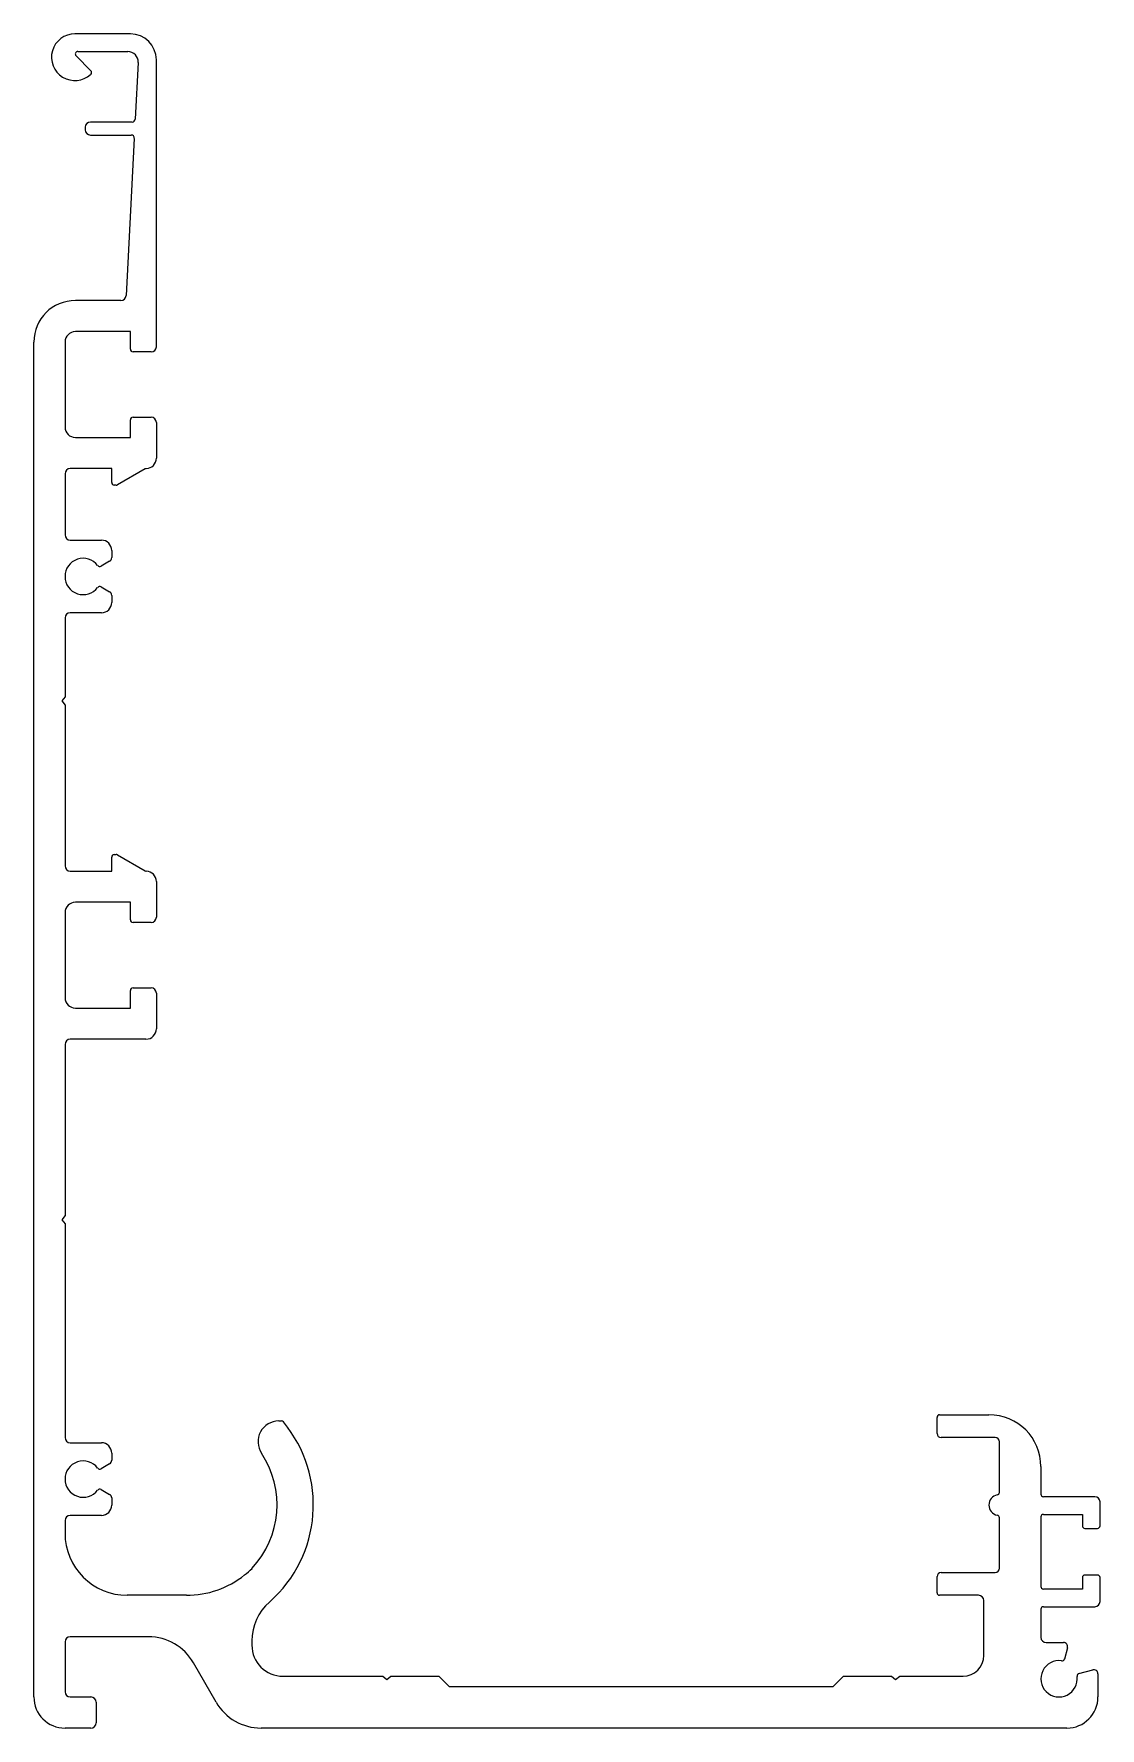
# Model space of a CAD drawing. Extents: x 2606 to 2709, y 1494 to 1657.
import ezdxf

# ---------------------------------------------------------------- set-up
doc = ezdxf.new("R2010")
doc.units = 0
doc.layers.get('0').update_dxf_attribs({"linetype": 'CONTINUOUS'})

msp = doc.modelspace()

# ---------------------------------------------------------------- linework, layer by layer
for p, q in [((2615.46, 1657.43), (2610.11, 1657.43)), ((2611.64, 1653.88), (2610.22, 1655.3)), ((2610.4, 1655.73), (2615.21, 1655.73)), ((2616.21, 1654.68), (2615.92, 1649.21)), ((2617.96, 1627.28), (2617.96, 1654.93)), ((2611.11, 1648.43), (2611.11, 1648.18)), ((2615.63, 1648.93), (2611.61, 1648.93)), ((2611.61, 1647.68), (2615.53, 1647.68)), ((2615.83, 1647.36), (2615.04, 1632.2)), ((2614.54, 1631.73), (2610.16, 1631.73)), ((2615.46, 1628.73), (2610.16, 1628.73)), ((2615.46, 1627.03), (2615.46, 1628.73)), ((2606.16, 1497.13), (2606.16, 1627.73)), ((2609.16, 1627.73), (2609.16, 1619.53)), ((2617.46, 1626.78), (2615.71, 1626.78)), ((2615.46, 1618.53), (2615.46, 1620.23)), ((2615.71, 1620.48), (2617.46, 1620.48)), ((2617.96, 1619.98), (2617.96, 1616.53)), ((2610.16, 1618.53), (2615.46, 1618.53)), ((2613.66, 1615.53), (2609.66, 1615.53)), ((2613.66, 1614.18), (2613.66, 1615.53)), ((2616.88, 1615.5), (2614.22, 1613.96)), ((2609.16, 1615.03), (2609.16, 1609.13)), ((2614.1, 1613.93), (2613.91, 1613.93)), ((2609.66, 1608.63), (2612.66, 1608.63)), ((2613.66, 1607.63), (2613.66, 1606.95)), ((2613.46, 1606.6), (2612.63, 1606.12)), ((2612.63, 1604.14), (2613.46, 1603.66)), ((2613.66, 1603.31), (2613.66, 1602.63)), ((2609.16, 1601.13), (2609.16, 1593.53)), ((2612.66, 1601.63), (2609.66, 1601.63)), ((2609.16, 1593.53), (2608.86, 1593.13)), ((2608.86, 1593.13), (2609.16, 1592.73)), ((2609.16, 1592.73), (2609.16, 1577.23)), ((2613.66, 1576.73), (2613.66, 1578.08)), ((2613.91, 1578.33), (2614.1, 1578.33)), ((2614.22, 1578.29), (2616.88, 1576.76)), ((2609.66, 1576.73), (2613.66, 1576.73)), ((2617.96, 1575.73), (2617.96, 1572.28)), ((2609.16, 1572.73), (2609.16, 1564.53)), ((2615.46, 1573.73), (2610.16, 1573.73)), ((2615.46, 1572.03), (2615.46, 1573.73)), ((2617.46, 1571.78), (2615.71, 1571.78)), ((2615.46, 1563.53), (2615.46, 1565.23)), ((2615.71, 1565.48), (2617.46, 1565.48)), ((2617.96, 1564.98), (2617.96, 1561.53)), ((2610.16, 1563.53), (2615.46, 1563.53)), ((2609.16, 1560.03), (2609.16, 1543.53)), ((2616.96, 1560.53), (2609.66, 1560.53)), ((2609.16, 1543.53), (2608.86, 1543.13)), ((2608.86, 1543.13), (2609.16, 1542.73)), ((2609.16, 1542.73), (2609.16, 1522.13)), ((2629.75, 1523.73), (2630.01, 1523.73)), ((2693.16, 1522.53), (2693.16, 1524.08)), ((2693.41, 1524.33), (2698.16, 1524.33)), ((2698.76, 1522.13), (2693.56, 1522.13)), ((2609.66, 1521.63), (2612.66, 1521.63)), ((2613.66, 1520.63), (2613.66, 1519.95)), ((2699.16, 1516.85), (2699.16, 1521.73)), ((2613.46, 1519.6), (2612.63, 1519.12)), ((2703.16, 1519.33), (2703.16, 1516.68)), ((2612.63, 1517.14), (2613.46, 1516.66)), ((2613.66, 1516.31), (2613.66, 1515.63)), ((2708.36, 1516.43), (2703.41, 1516.43)), ((2708.86, 1513.63), (2708.86, 1515.93)), ((2609.16, 1514.13), (2609.16, 1512.93)), ((2612.66, 1514.63), (2609.66, 1514.63)), ((2699.16, 1509.53), (2699.16, 1514.4)), ((2703.16, 1514.48), (2703.16, 1507.78)), ((2703.41, 1514.73), (2707.16, 1514.73)), ((2707.16, 1514.73), (2707.16, 1513.63)), ((2707.41, 1513.38), (2708.61, 1513.38)), ((2693.56, 1509.13), (2698.76, 1509.13)), ((2693.16, 1507.18), (2693.16, 1508.73)), ((2707.16, 1507.53), (2703.41, 1507.53)), ((2707.16, 1508.63), (2707.16, 1507.53)), ((2708.61, 1508.88), (2707.41, 1508.88)), ((2708.86, 1506.33), (2708.86, 1508.63)), ((2620.85, 1506.93), (2615.16, 1506.93)), ((2697.16, 1506.93), (2693.41, 1506.93)), ((2697.66, 1501.13), (2697.66, 1506.43)), ((2703.41, 1505.83), (2708.36, 1505.83)), ((2703.16, 1505.58), (2703.16, 1502.88)), ((2609.16, 1502.43), (2609.16, 1497.63)), ((2617.2, 1502.93), (2609.66, 1502.93)), ((2627.16, 1502.53), (2627.16, 1502.13)), ((2703.66, 1502.38), (2705.33, 1502.38)), ((2705.72, 1501.87), (2705.43, 1500.79)), ((2623.72, 1496.63), (2621.53, 1500.43)), ((2630.16, 1499.13), (2639.76, 1499.13)), ((2639.76, 1499.13), (2640.16, 1498.83)), ((2640.16, 1498.83), (2640.56, 1499.13)), ((2640.56, 1499.13), (2645.16, 1499.13)), ((2645.16, 1499.13), (2646.16, 1498.13)), ((2683.16, 1498.13), (2684.16, 1499.13)), ((2684.16, 1499.13), (2688.76, 1499.13)), ((2688.76, 1499.13), (2689.16, 1498.83)), ((2689.16, 1498.83), (2689.56, 1499.13)), ((2689.56, 1499.13), (2695.66, 1499.13)), ((2706.83, 1499.39), (2708.16, 1499.75)), ((2708.66, 1499.36), (2708.66, 1497.13)), ((2646.16, 1498.13), (2683.16, 1498.13)), ((2609.66, 1497.13), (2611.66, 1497.13)), ((2612.16, 1496.63), (2612.16, 1494.63)), ((2611.66, 1494.13), (2609.16, 1494.13)), ((2705.66, 1494.13), (2628.05, 1494.13))]:
    msp.add_line(p, q)
for centre, radius, start, end in [((2610.11, 1655.18), 2.25, 90, 312.5317), ((2615.46, 1654.93), 2.5, 0, 90), ((2610.4, 1655.48), 0.25, 90, 225), ((2615.21, 1654.73), 1, 357.0185, 90), ((2611.47, 1653.7), 0.25, 312.5317, 45), ((2611.61, 1648.43), 0.5, 90, 180), ((2611.61, 1648.18), 0.5, 180, 270), ((2615.63, 1649.23), 0.3, 270, 357.0185), ((2615.53, 1647.38), 0.3, 357.0185, 90), ((2610.16, 1627.73), 4, 90, 180), ((2614.54, 1632.23), 0.5, 270, 357.0185), ((2610.16, 1627.73), 1, 90, 180), ((2615.71, 1627.03), 0.25, 180, 270), ((2617.46, 1627.28), 0.5, 270, 360), ((2615.71, 1620.23), 0.25, 90, 180), ((2617.46, 1619.98), 0.5, 0, 90), ((2610.16, 1619.53), 1, 180, 270), ((2609.66, 1615.03), 0.5, 90, 180), ((2617, 1615.28), 0.25, 91.8035, 120), ((2616.96, 1616.53), 1, 271.8035, 0), ((2613.91, 1614.18), 0.25, 180, 270), ((2614.1, 1614.18), 0.25, 270, 300), ((2609.66, 1609.13), 0.5, 180, 270), ((2612.66, 1607.63), 1, 0, 90), ((2610.91, 1605.13), 1.75, 37.1808, 322.8192), ((2613.26, 1606.95), 0.4, 300, 360), ((2612.51, 1606.34), 0.25, 217.1808, 300), ((2612.51, 1603.92), 0.25, 60, 142.8192), ((2613.26, 1603.31), 0.4, 0, 60), ((2612.66, 1602.63), 1, 270, 0), ((2609.66, 1601.13), 0.5, 90, 180), ((2613.91, 1578.08), 0.25, 90, 180), ((2614.1, 1578.08), 0.25, 60, 90), ((2609.66, 1577.23), 0.5, 180, 270), ((2617, 1576.98), 0.25, 240, 268.1964), ((2616.96, 1575.73), 1, 0, 88.1964), ((2610.16, 1572.73), 1, 90, 180), ((2615.71, 1572.03), 0.25, 180, 270), ((2617.46, 1572.28), 0.5, 270, 360), ((2610.16, 1564.53), 1, 180, 270), ((2615.71, 1565.23), 0.25, 90, 180), ((2617.46, 1564.98), 0.5, 0, 90), ((2616.96, 1561.53), 1, 270, 360), ((2609.66, 1560.03), 0.5, 90, 180), ((2629.75, 1521.73), 2, 90, 213.532), ((2620.58, 1515.65), 12.5, 311.4431, 39.7093), ((2630.01, 1523.48), 0.25, 39.7093, 90), ((2693.41, 1524.08), 0.25, 90, 180), ((2698.16, 1519.33), 5, 0, 90), ((2609.66, 1522.13), 0.5, 180, 270), ((2693.56, 1522.53), 0.4, 180, 270), ((2698.76, 1521.73), 0.4, 0, 90), ((2612.66, 1520.63), 1, 0, 90), ((2620.58, 1515.65), 9, 317.0866, 33.532), ((2610.91, 1518.13), 1.75, 37.1808, 322.8192), ((2612.51, 1519.34), 0.25, 217.1808, 300), ((2613.26, 1519.95), 0.4, 300, 360), ((2612.51, 1516.92), 0.25, 60, 142.8192), ((2612.66, 1515.63), 1, 270, 0), ((2613.26, 1516.31), 0.4, 0, 60), ((2699.16, 1515.63), 1, 101.537, 258.463), ((2698.91, 1516.85), 0.25, 281.537, 360), ((2703.41, 1516.68), 0.25, 180, 270), ((2708.36, 1515.93), 0.5, 0, 90), ((2609.66, 1514.13), 0.5, 90, 180), ((2698.91, 1514.4), 0.25, 0, 78.463), ((2703.41, 1514.48), 0.25, 90, 180), ((2615.16, 1512.93), 6, 180, 270), ((2707.41, 1513.63), 0.25, 180, 270), ((2708.61, 1513.63), 0.25, 270, 0), ((2623.51, 1512.93), 5, 306.0655, 317.0866), ((2693.56, 1508.73), 0.4, 90, 180), ((2698.76, 1509.53), 0.4, 270, 360), ((2620.85, 1515.93), 9, 270, 308.5179), ((2703.41, 1507.78), 0.25, 180, 270), ((2707.41, 1508.63), 0.25, 90, 180), ((2708.61, 1508.63), 0.25, 0, 90), ((2632.16, 1502.53), 5, 131.4431, 180), ((2693.41, 1507.18), 0.25, 180, 270), ((2697.16, 1506.43), 0.5, 0, 90), ((2703.41, 1505.58), 0.25, 90, 180), ((2708.36, 1506.33), 0.5, 270, 360), ((2609.66, 1502.43), 0.5, 90, 180), ((2617.2, 1497.93), 5, 30, 90), ((2703.66, 1502.88), 0.5, 180, 270), ((2705.33, 1501.98), 0.4, 345, 90), ((2630.16, 1502.13), 3, 180, 270), ((2695.66, 1501.13), 2, 270, 0), ((2705.19, 1500.86), 0.25, 262.1808, 345), ((2704.91, 1498.88), 1.75, 82.1808, 7.8192), ((2706.9, 1499.15), 0.25, 105, 187.8192), ((2708.26, 1499.36), 0.4, 0, 105), ((2609.66, 1497.63), 0.5, 180, 270), ((2609.16, 1497.13), 3, 180, 270), ((2611.66, 1496.63), 0.5, 0, 90), ((2628.05, 1499.13), 5, 210, 270), ((2705.66, 1497.13), 3, 270, 0), ((2611.66, 1494.63), 0.5, 270, 0)]:
    msp.add_arc(centre, radius, start, end)

doc.saveas('drawing.dxf')
